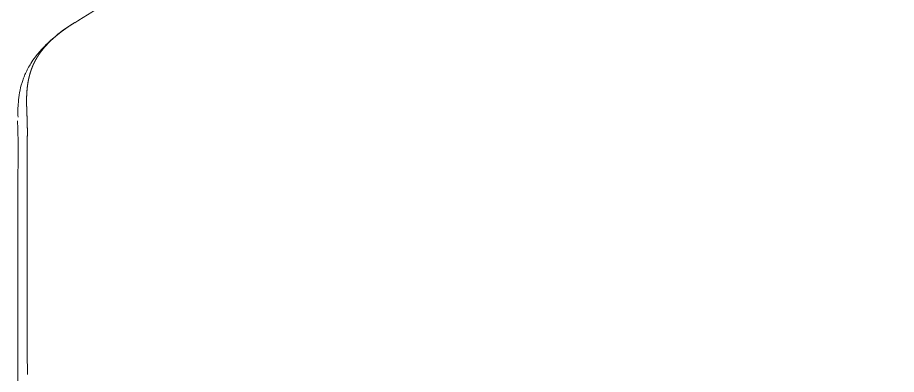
# Model space of a CAD drawing. Extents: x 4035 to 5163, y 0 to 827.
# Drawn here: x 4469.86 to 4513.36, y 649.66 to 667.31 of the extents above; entities that cross this region are included whole.
import ezdxf

# ---------------------------------------------------------------- set-up
doc = ezdxf.new("R2010")
doc.units = 0
doc.header["$LTSCALE"] = 30
doc.header["$MEASUREMENT"] = 0
doc.layers.add('1', color=7, linetype='CONTINUOUS')

msp = doc.modelspace()

# ---------------------------------------------------------------- linework, layer by layer
at = {"layer": '1', "color": 7, "linetype": 'Continuous', "lineweight": 18}
for points, knots in [([(4513.573, 684.289), (4513.645, 684.364), (4513.839, 684.561), (4514.032, 684.715), (4514.18, 684.806), (4514.249, 684.814), (4514.204, 684.734), (4514.138, 684.651), (4514.056, 684.568), (4513.985, 684.507), (4513.927, 684.466), (4513.906, 684.451), (4513.818, 684.403), (4513.524, 684.261), (4513.016, 684.049), (4512.192, 683.74), (4511.154, 683.363), (4510.053, 682.95), (4509.032, 682.552), (4508.011, 682.156), (4506.765, 681.702), (4505.206, 681.169), (4503.439, 680.589), (4501.629, 680.001), (4499.893, 679.435), (4498.089, 678.838), (4496.159, 678.186), (4494.196, 677.501), (4492.381, 676.838), (4490.863, 676.257), (4489.483, 675.708), (4488.123, 675.147), (4486.559, 674.474), (4484.936, 673.74), (4483.489, 673.054), (4482.368, 672.503), (4481.416, 672.024), (4480.404, 671.501), (4479.232, 670.879), (4477.848, 670.12), (4476.222, 669.197), (4474.461, 668.159), (4473.252, 667.41), (4472.692, 667.057)], [0, 0, 0, 0, 0.02137, 0.050197, 0.082415, 0.119068, 0.158647, 0.193996, 0.224161, 0.249554, 0.260507, 0.270317, 0.281066, 0.296235, 0.315543, 0.338838, 0.367899, 0.393796, 0.416587, 0.436943, 0.459834, 0.487804, 0.51912, 0.548856, 0.576714, 0.602786, 0.634878, 0.667396, 0.694114, 0.719052, 0.736959, 0.757153, 0.781111, 0.808456, 0.831735, 0.84807, 0.860482, 0.87587, 0.895271, 0.915464, 0.941168, 0.97262, 1, 1, 1, 1]), ([(4472.888, 667.17), (4472.823, 667.136), (4472.38, 666.896), (4471.794, 666.448), (4471.157, 665.875), (4470.776, 665.425), (4470.532, 665.07), (4470.374, 664.796), (4470.255, 664.554), (4470.158, 664.321), (4469.989, 663.83), (4469.891, 663.188), (4469.874, 662.63), (4469.887, 662.39)], [0, 0, 0, 0, 0.025811, 0.17831, 0.300072, 0.397791, 0.458411, 0.506258, 0.552699, 0.597704, 0.641253, 0.841961, 1, 1, 1, 1]), ([(4470.345, 653.684), (4470.344, 653.811), (4470.344, 653.937), (4470.344, 654.064), (4470.344, 654.19), (4470.344, 654.317), (4470.344, 654.443), (4470.344, 654.576), (4470.344, 654.708), (4470.344, 654.841), (4470.344, 654.979), (4470.344, 655.118), (4470.344, 655.257), (4470.344, 655.4), (4470.344, 655.544), (4470.344, 655.687), (4470.344, 655.832), (4470.344, 655.977), (4470.343, 656.122), (4470.343, 656.339), (4470.343, 656.557), (4470.343, 656.775), (4470.343, 657.04), (4470.343, 657.306), (4470.343, 657.571), (4470.343, 657.712), (4470.342, 657.852), (4470.342, 657.992), (4470.342, 658.072), (4470.342, 658.151), (4470.342, 658.301), (4470.342, 658.372), (4470.342, 658.502), (4470.342, 658.562), (4470.342, 658.676), (4470.342, 658.729), (4470.342, 658.831), (4470.342, 658.88), (4470.341, 658.974), (4470.341, 659.019), (4470.341, 659.112), (4470.341, 659.159), (4470.341, 659.267), (4470.341, 659.328), (4470.341, 659.461), (4470.34, 659.533), (4470.34, 659.653), (4470.34, 659.701), (4470.34, 659.785), (4470.34, 659.821), (4470.34, 659.887), (4470.34, 659.917), (4470.34, 659.975), (4470.34, 660.002), (4470.34, 660.054), (4470.34, 660.078), (4470.34, 660.126), (4470.34, 660.15), (4470.34, 660.197), (4470.34, 660.221), (4470.34, 660.246), (4470.34, 660.263), (4470.34, 660.28), (4470.34, 660.298), (4470.34, 660.316), (4470.34, 660.334), (4470.34, 660.37), (4470.34, 660.389), (4470.34, 660.426), (4470.34, 660.445), (4470.34, 660.481), (4470.34, 660.5), (4470.34, 660.536), (4470.34, 660.554), (4470.34, 660.59), (4470.34, 660.608), (4470.341, 660.644), (4470.341, 660.662), (4470.341, 660.697), (4470.341, 660.715), (4470.341, 660.75), (4470.341, 660.767), (4470.341, 660.802), (4470.341, 660.819), (4470.342, 660.853), (4470.342, 660.87), (4470.342, 660.904), (4470.342, 660.921), (4470.342, 660.956), (4470.342, 660.974), (4470.343, 661.01), (4470.343, 661.029), (4470.343, 661.068), (4470.343, 661.088), (4470.344, 661.129), (4470.344, 661.15), (4470.344, 661.193), (4470.344, 661.215), (4470.345, 661.259), (4470.345, 661.281), (4470.345, 661.303), (4470.345, 661.319), (4470.346, 661.335), (4470.346, 661.365), (4470.346, 661.379), (4470.346, 661.406), (4470.346, 661.419), (4470.346, 661.443), (4470.347, 661.455), (4470.347, 661.478), (4470.347, 661.489), (4470.347, 661.511), (4470.347, 661.523), (4470.347, 661.545), (4470.347, 661.556), (4470.347, 661.577), (4470.347, 661.588), (4470.347, 661.608), (4470.347, 661.618), (4470.347, 661.637), (4470.347, 661.647), (4470.347, 661.665), (4470.347, 661.675), (4470.347, 661.693), (4470.347, 661.701), (4470.347, 661.719), (4470.347, 661.727), (4470.347, 661.744), (4470.347, 661.753), (4470.347, 661.769), (4470.347, 661.778), (4470.347, 661.794), (4470.347, 661.802), (4470.347, 661.817), (4470.347, 661.825), (4470.347, 661.841), (4470.347, 661.848), (4470.346, 661.864), (4470.346, 661.871), (4470.346, 661.886), (4470.346, 661.894), (4470.346, 661.909), (4470.346, 661.917), (4470.346, 661.932), (4470.346, 661.939), (4470.345, 661.954), (4470.345, 661.962), (4470.345, 661.977), (4470.345, 661.984), (4470.345, 661.999), (4470.344, 662.007), (4470.344, 662.022), (4470.344, 662.029), (4470.344, 662.044), (4470.344, 662.052), (4470.343, 662.066), (4470.343, 662.074), (4470.343, 662.088), (4470.343, 662.096), (4470.342, 662.11), (4470.342, 662.118), (4470.342, 662.132), (4470.342, 662.139), (4470.341, 662.154), (4470.341, 662.161), (4470.341, 662.175), (4470.34, 662.183), (4470.34, 662.197), (4470.34, 662.204), (4470.339, 662.218), (4470.339, 662.225), (4470.339, 662.239), (4470.338, 662.246), (4470.338, 662.259), (4470.338, 662.266), (4470.337, 662.28), (4470.337, 662.287), (4470.337, 662.3), (4470.336, 662.307), (4470.336, 662.313), (4470.336, 662.321), (4470.335, 662.33), (4470.335, 662.338), (4470.335, 662.35), (4470.334, 662.362), (4470.333, 662.386), (4470.333, 662.398), (4470.332, 662.427), (4470.331, 662.443), (4470.329, 662.483), (4470.328, 662.507), (4470.327, 662.546), (4470.326, 662.562), (4470.325, 662.59), (4470.324, 662.603), (4470.324, 662.628), (4470.323, 662.639), (4470.322, 662.661), (4470.322, 662.671), (4470.321, 662.691), (4470.321, 662.701), (4470.32, 662.719), (4470.32, 662.728), (4470.319, 662.747), (4470.319, 662.756), (4470.318, 662.775), (4470.318, 662.783), (4470.317, 662.801), (4470.317, 662.809), (4470.316, 662.826), (4470.316, 662.834), (4470.316, 662.85), (4470.315, 662.858), (4470.315, 662.873), (4470.315, 662.88), (4470.314, 662.895), (4470.314, 662.902), (4470.314, 662.917), (4470.313, 662.924), (4470.313, 662.937), (4470.313, 662.944), (4470.313, 662.958), (4470.312, 662.964), (4470.312, 662.978), (4470.312, 662.984), (4470.312, 662.997), (4470.312, 663.003), (4470.311, 663.016), (4470.311, 663.022), (4470.311, 663.034), (4470.311, 663.04), (4470.311, 663.052), (4470.311, 663.058), (4470.31, 663.07), (4470.31, 663.076), (4470.31, 663.088), (4470.31, 663.093), (4470.31, 663.105), (4470.31, 663.11), (4470.31, 663.122), (4470.31, 663.127), (4470.31, 663.138), (4470.31, 663.144), (4470.31, 663.155), (4470.31, 663.16), (4470.31, 663.171), (4470.31, 663.176), (4470.31, 663.187), (4470.31, 663.192), (4470.31, 663.202), (4470.31, 663.208), (4470.31, 663.218), (4470.31, 663.223), (4470.31, 663.233), (4470.31, 663.238), (4470.31, 663.248), (4470.31, 663.253), (4470.31, 663.263), (4470.31, 663.268), (4470.31, 663.278), (4470.31, 663.283), (4470.31, 663.292), (4470.31, 663.297), (4470.31, 663.307), (4470.31, 663.312), (4470.311, 663.321), (4470.311, 663.326), (4470.311, 663.335), (4470.311, 663.34), (4470.311, 663.349), (4470.311, 663.354), (4470.311, 663.363), (4470.312, 663.368), (4470.312, 663.377), (4470.312, 663.381), (4470.312, 663.39), (4470.312, 663.395), (4470.313, 663.404), (4470.313, 663.408), (4470.313, 663.417), (4470.313, 663.421), (4470.313, 663.43), (4470.314, 663.434), (4470.314, 663.443), (4470.314, 663.447), (4470.314, 663.456), (4470.315, 663.46), (4470.315, 663.469), (4470.315, 663.473), (4470.316, 663.481), (4470.316, 663.485), (4470.316, 663.494), (4470.316, 663.498), (4470.316, 663.502), (4470.317, 663.506), (4470.317, 663.51), (4470.317, 663.518), (4470.318, 663.523), (4470.318, 663.532), (4470.318, 663.537), (4470.319, 663.546), (4470.319, 663.551), (4470.32, 663.56), (4470.32, 663.565), (4470.32, 663.574), (4470.321, 663.579), (4470.321, 663.588), (4470.322, 663.593), (4470.322, 663.602), (4470.322, 663.606), (4470.323, 663.615), (4470.323, 663.62), (4470.324, 663.629), (4470.324, 663.633), (4470.325, 663.642), (4470.325, 663.647), (4470.326, 663.656), (4470.326, 663.66), (4470.327, 663.669), (4470.327, 663.673), (4470.328, 663.682), (4470.328, 663.686), (4470.329, 663.695), (4470.329, 663.699), (4470.33, 663.708), (4470.33, 663.712), (4470.331, 663.721), (4470.331, 663.725), (4470.332, 663.734), (4470.332, 663.738), (4470.333, 663.747), (4470.334, 663.751), (4470.334, 663.759), (4470.335, 663.763), (4470.336, 663.772), (4470.336, 663.776), (4470.337, 663.784), (4470.337, 663.788), (4470.338, 663.797), (4470.338, 663.801), (4470.339, 663.809), (4470.34, 663.813), (4470.341, 663.821), (4470.341, 663.826), (4470.342, 663.834), (4470.342, 663.838), (4470.343, 663.846), (4470.344, 663.85), (4470.344, 663.858), (4470.345, 663.862), (4470.346, 663.87), (4470.346, 663.874), (4470.347, 663.882), (4470.348, 663.886), (4470.349, 663.894), (4470.349, 663.898), (4470.35, 663.906), (4470.351, 663.91), (4470.352, 663.918), (4470.352, 663.922), (4470.353, 663.929), (4470.354, 663.933), (4470.355, 663.941), (4470.355, 663.945), (4470.356, 663.953), (4470.357, 663.957), (4470.358, 663.964), (4470.358, 663.968), (4470.359, 663.976), (4470.36, 663.98), (4470.361, 663.987), (4470.361, 663.991), (4470.362, 663.999), (4470.363, 664.003), (4470.364, 664.01), (4470.365, 664.014), (4470.366, 664.022), (4470.366, 664.025), (4470.367, 664.033), (4470.368, 664.037), (4470.369, 664.044), (4470.37, 664.048), (4470.371, 664.055), (4470.372, 664.059), (4470.373, 664.067), (4470.373, 664.07), (4470.374, 664.078), (4470.375, 664.081), (4470.376, 664.089), (4470.377, 664.093), (4470.378, 664.1), (4470.379, 664.104), (4470.38, 664.111), (4470.381, 664.115), (4470.382, 664.122), (4470.383, 664.126), (4470.384, 664.133), (4470.384, 664.136), (4470.386, 664.144), (4470.386, 664.147), (4470.388, 664.155), (4470.388, 664.158), (4470.39, 664.165), (4470.39, 664.169), (4470.392, 664.176), (4470.392, 664.18), (4470.394, 664.187), (4470.394, 664.19), (4470.396, 664.198), (4470.396, 664.201), (4470.398, 664.208), (4470.399, 664.212), (4470.4, 664.219), (4470.401, 664.222), (4470.402, 664.229), (4470.403, 664.233), (4470.404, 664.24), (4470.405, 664.244), (4470.406, 664.251), (4470.407, 664.254), (4470.409, 664.261), (4470.409, 664.265), (4470.411, 664.272), (4470.412, 664.275), (4470.413, 664.282), (4470.414, 664.285), (4470.415, 664.292), (4470.416, 664.296), (4470.418, 664.303), (4470.418, 664.306), (4470.42, 664.313), (4470.421, 664.317), (4470.422, 664.323), (4470.423, 664.327), (4470.425, 664.334), (4470.425, 664.337), (4470.427, 664.344), (4470.428, 664.347), (4470.429, 664.354), (4470.43, 664.358), (4470.432, 664.364), (4470.433, 664.368), (4470.434, 664.375), (4470.435, 664.378), (4470.437, 664.385), (4470.438, 664.388), (4470.439, 664.395), (4470.44, 664.398), (4470.442, 664.405), (4470.443, 664.408), (4470.444, 664.415), (4470.445, 664.418), (4470.447, 664.425), (4470.448, 664.429), (4470.45, 664.435), (4470.45, 664.439), (4470.452, 664.445), (4470.453, 664.449), (4470.455, 664.455), (4470.456, 664.459), (4470.458, 664.465), (4470.458, 664.469), (4470.46, 664.475), (4470.461, 664.478), (4470.463, 664.485), (4470.464, 664.488), (4470.466, 664.495), (4470.467, 664.498), (4470.469, 664.505), (4470.469, 664.508), (4470.471, 664.515), (4470.472, 664.518), (4470.474, 664.525), (4470.475, 664.528), (4470.477, 664.534), (4470.478, 664.538), (4470.48, 664.544), (4470.481, 664.548), (4470.483, 664.554), (4470.484, 664.557), (4470.486, 664.564), (4470.487, 664.567), (4470.489, 664.574), (4470.49, 664.577), (4470.492, 664.583), (4470.493, 664.587), (4470.495, 664.593), (4470.496, 664.596), (4470.498, 664.603), (4470.499, 664.606), (4470.501, 664.613), (4470.502, 664.616), (4470.504, 664.622), (4470.505, 664.626), (4470.507, 664.632), (4470.508, 664.635), (4470.51, 664.642), (4470.511, 664.645), (4470.513, 664.652), (4470.514, 664.655), (4470.517, 664.661), (4470.518, 664.664), (4470.52, 664.671), (4470.521, 664.674), (4470.523, 664.681), (4470.524, 664.684), (4470.526, 664.69), (4470.527, 664.694), (4470.53, 664.7), (4470.531, 664.703), (4470.533, 664.71), (4470.534, 664.713), (4470.536, 664.72), (4470.538, 664.723), (4470.54, 664.729), (4470.541, 664.733), (4470.543, 664.739), (4470.545, 664.742), (4470.547, 664.749), (4470.548, 664.752), (4470.551, 664.759), (4470.552, 664.762), (4470.554, 664.769), (4470.555, 664.772), (4470.558, 664.779), (4470.559, 664.782), (4470.562, 664.789), (4470.563, 664.792), (4470.565, 664.799), (4470.567, 664.802), (4470.569, 664.809), (4470.57, 664.813), (4470.573, 664.819), (4470.574, 664.823), (4470.577, 664.829), (4470.578, 664.832), (4470.58, 664.838), (4470.581, 664.841), (4470.584, 664.846), (4470.585, 664.849), (4470.587, 664.855), (4470.588, 664.858), (4470.59, 664.864), (4470.592, 664.867), (4470.594, 664.872), (4470.595, 664.875), (4470.597, 664.881), (4470.599, 664.884), (4470.601, 664.89), (4470.602, 664.893), (4470.604, 664.898), (4470.606, 664.901), (4470.608, 664.907), (4470.609, 664.91), (4470.612, 664.916), (4470.613, 664.919), (4470.615, 664.924), (4470.616, 664.927), (4470.619, 664.933), (4470.62, 664.936), (4470.622, 664.941), (4470.624, 664.944), (4470.626, 664.95), (4470.627, 664.953), (4470.63, 664.959), (4470.631, 664.961), (4470.634, 664.967), (4470.635, 664.97), (4470.637, 664.976), (4470.639, 664.979), (4470.641, 664.984), (4470.642, 664.987), (4470.645, 664.993), (4470.646, 664.996), (4470.649, 665.001), (4470.65, 665.004), (4470.653, 665.01), (4470.654, 665.012), (4470.657, 665.018), (4470.658, 665.021), (4470.661, 665.027), (4470.662, 665.029), (4470.665, 665.035), (4470.666, 665.038), (4470.669, 665.043), (4470.67, 665.046), (4470.672, 665.052), (4470.674, 665.055), (4470.677, 665.06), (4470.678, 665.063), (4470.681, 665.069), (4470.682, 665.072), (4470.685, 665.077), (4470.686, 665.08), (4470.689, 665.085), (4470.69, 665.088), (4470.693, 665.094), (4470.694, 665.097), (4470.697, 665.102), (4470.698, 665.105), (4470.701, 665.111), (4470.703, 665.113), (4470.705, 665.119), (4470.707, 665.122), (4470.71, 665.127), (4470.711, 665.13), (4470.714, 665.135), (4470.715, 665.138), (4470.718, 665.144), (4470.72, 665.147), (4470.722, 665.152), (4470.724, 665.155), (4470.727, 665.16), (4470.728, 665.163), (4470.731, 665.169), (4470.733, 665.171), (4470.735, 665.177), (4470.737, 665.18), (4470.74, 665.185), (4470.741, 665.188), (4470.744, 665.193), (4470.746, 665.196), (4470.749, 665.201), (4470.75, 665.204), (4470.753, 665.21), (4470.755, 665.212), (4470.758, 665.218), (4470.759, 665.221), (4470.762, 665.226), (4470.764, 665.229), (4470.767, 665.234), (4470.768, 665.237), (4470.771, 665.242), (4470.773, 665.245), (4470.776, 665.25), (4470.777, 665.253), (4470.781, 665.259), (4470.782, 665.261), (4470.785, 665.267), (4470.787, 665.269), (4470.79, 665.275), (4470.791, 665.278), (4470.795, 665.283), (4470.796, 665.286), (4470.799, 665.291), (4470.801, 665.294), (4470.804, 665.299), (4470.806, 665.302), (4470.809, 665.307), (4470.81, 665.31), (4470.814, 665.315), (4470.815, 665.318), (4470.818, 665.323), (4470.82, 665.326), (4470.823, 665.331), (4470.825, 665.334), (4470.828, 665.339), (4470.83, 665.342), (4470.833, 665.347), (4470.835, 665.35), (4470.838, 665.355), (4470.84, 665.358), (4470.843, 665.363), (4470.845, 665.366), (4470.848, 665.371), (4470.849, 665.374), (4470.853, 665.379), (4470.854, 665.382), (4470.858, 665.387), (4470.859, 665.39), (4470.863, 665.395), (4470.865, 665.398), (4470.868, 665.403), (4470.87, 665.406), (4470.873, 665.411), (4470.875, 665.414), (4470.878, 665.419), (4470.88, 665.422), (4470.883, 665.427), (4470.885, 665.429), (4470.888, 665.435), (4470.89, 665.437), (4470.894, 665.443), (4470.895, 665.445), (4470.899, 665.45), (4470.901, 665.453), (4470.904, 665.458), (4470.906, 665.461), (4470.909, 665.466), (4470.911, 665.469), (4470.915, 665.474), (4470.916, 665.477), (4470.92, 665.482), (4470.922, 665.485), (4470.925, 665.49), (4470.927, 665.492), (4470.931, 665.498), (4470.932, 665.5), (4470.936, 665.505), (4470.938, 665.508), (4470.942, 665.513), (4470.943, 665.516), (4470.947, 665.521), (4470.949, 665.524), (4470.952, 665.529), (4470.954, 665.532), (4470.958, 665.537), (4470.96, 665.539), (4470.964, 665.545), (4470.965, 665.547), (4470.969, 665.553), (4470.971, 665.555), (4470.975, 665.56), (4470.977, 665.563), (4470.98, 665.568), (4470.982, 665.571), (4470.986, 665.576), (4470.988, 665.579), (4470.992, 665.584), (4470.994, 665.586), (4470.998, 665.592), (4470.999, 665.594), (4471.003, 665.599), (4471.005, 665.602), (4471.009, 665.607), (4471.011, 665.61), (4471.015, 665.615), (4471.017, 665.618), (4471.021, 665.623), (4471.023, 665.625), (4471.027, 665.631), (4471.029, 665.633), (4471.032, 665.638), (4471.034, 665.641), (4471.038, 665.646), (4471.04, 665.649), (4471.044, 665.654), (4471.046, 665.657), (4471.05, 665.662), (4471.052, 665.664), (4471.056, 665.669), (4471.058, 665.672), (4471.062, 665.677), (4471.064, 665.68), (4471.068, 665.685), (4471.07, 665.688), (4471.075, 665.693), (4471.077, 665.695), (4471.081, 665.7), (4471.083, 665.703), (4471.087, 665.708), (4471.089, 665.711), (4471.093, 665.716), (4471.095, 665.719), (4471.099, 665.724), (4471.101, 665.726), (4471.105, 665.731), (4471.107, 665.734), (4471.112, 665.739), (4471.114, 665.742), (4471.118, 665.747), (4471.12, 665.749), (4471.124, 665.755), (4471.126, 665.757), (4471.131, 665.762), (4471.133, 665.765), (4471.137, 665.77), (4471.139, 665.773), (4471.143, 665.778), (4471.145, 665.78), (4471.15, 665.785), (4471.152, 665.788), (4471.156, 665.793), (4471.158, 665.796), (4471.163, 665.801), (4471.165, 665.803), (4471.169, 665.809), (4471.171, 665.811), (4471.176, 665.816), (4471.178, 665.819), (4471.182, 665.824), (4471.185, 665.826), (4471.189, 665.832), (4471.191, 665.834), (4471.196, 665.839), (4471.198, 665.842), (4471.202, 665.847), (4471.204, 665.849), (4471.209, 665.855), (4471.211, 665.857), (4471.216, 665.862), (4471.218, 665.865), (4471.222, 665.87), (4471.225, 665.872), (4471.229, 665.878), (4471.231, 665.88), (4471.236, 665.885), (4471.238, 665.888), (4471.243, 665.893), (4471.245, 665.895), (4471.249, 665.9), (4471.252, 665.903), (4471.256, 665.908), (4471.259, 665.911), (4471.263, 665.916), (4471.266, 665.918), (4471.27, 665.923), (4471.272, 665.926), (4471.277, 665.931), (4471.279, 665.933), (4471.284, 665.939), (4471.286, 665.941), (4471.291, 665.946), (4471.293, 665.949), (4471.298, 665.954), (4471.3, 665.956), (4471.305, 665.961), (4471.308, 665.964), (4471.312, 665.969), (4471.315, 665.971), (4471.319, 665.976), (4471.322, 665.979), (4471.327, 665.984), (4471.329, 665.987), (4471.334, 665.992), (4471.336, 665.994), (4471.341, 665.999), (4471.343, 666.002), (4471.348, 666.007), (4471.351, 666.009), (4471.355, 666.014), (4471.358, 666.017), (4471.363, 666.022), (4471.365, 666.024), (4471.37, 666.029), (4471.372, 666.032), (4471.377, 666.037), (4471.38, 666.039), (4471.385, 666.044), (4471.387, 666.047), (4471.392, 666.052), (4471.394, 666.055), (4471.399, 666.06), (4471.402, 666.062), (4471.407, 666.067), (4471.409, 666.07), (4471.414, 666.075), (4471.417, 666.077), (4471.422, 666.082), (4471.424, 666.085), (4471.429, 666.09), (4471.432, 666.092), (4471.437, 666.097), (4471.439, 666.1), (4471.444, 666.105), (4471.447, 666.107), (4471.452, 666.112), (4471.455, 666.115), (4471.46, 666.12), (4471.462, 666.122), (4471.467, 666.127), (4471.47, 666.13), (4471.475, 666.135), (4471.478, 666.137), (4471.483, 666.142), (4471.485, 666.145), (4471.491, 666.15), (4471.493, 666.152), (4471.498, 666.157), (4471.501, 666.16), (4471.506, 666.165), (4471.509, 666.167), (4471.514, 666.172), (4471.517, 666.175), (4471.522, 666.18), (4471.525, 666.182), (4471.53, 666.187), (4471.532, 666.19), (4471.538, 666.195), (4471.54, 666.197), (4471.546, 666.202), (4471.548, 666.205), (4471.554, 666.209), (4471.556, 666.212), (4471.562, 666.217), (4471.564, 666.219), (4471.57, 666.224), (4471.572, 666.227), (4471.578, 666.232), (4471.581, 666.234), (4471.586, 666.239), (4471.589, 666.242), (4471.594, 666.247), (4471.597, 666.249), (4471.602, 666.254), (4471.605, 666.257), (4471.61, 666.262), (4471.613, 666.264), (4471.619, 666.269), (4471.621, 666.272), (4471.627, 666.277), (4471.63, 666.279), (4471.635, 666.284), (4471.638, 666.286), (4471.643, 666.291), (4471.646, 666.294), (4471.652, 666.299), (4471.655, 666.301), (4471.66, 666.306), (4471.663, 666.309), (4471.669, 666.314), (4471.671, 666.316), (4471.677, 666.321), (4471.68, 666.324), (4471.685, 666.329), (4471.688, 666.331), (4471.694, 666.336), (4471.697, 666.338), (4471.702, 666.343), (4471.705, 666.346), (4471.711, 666.351), (4471.714, 666.353), (4471.72, 666.358), (4471.722, 666.361), (4471.728, 666.366), (4471.731, 666.368), (4471.737, 666.373), (4471.74, 666.375), (4471.745, 666.38), (4471.748, 666.383), (4471.754, 666.388), (4471.757, 666.39), (4471.763, 666.395), (4471.766, 666.398), (4471.772, 666.403), (4471.774, 666.405), (4471.78, 666.41), (4471.783, 666.412), (4471.789, 666.417), (4471.792, 666.42), (4471.798, 666.425), (4471.801, 666.427), (4471.807, 666.432), (4471.81, 666.434), (4471.816, 666.439), (4471.819, 666.442), (4471.825, 666.447), (4471.827, 666.449), (4471.833, 666.454), (4471.836, 666.457), (4471.842, 666.461), (4471.845, 666.464), (4471.851, 666.469), (4471.854, 666.471), (4471.86, 666.476), (4471.863, 666.479), (4471.869, 666.483), (4471.872, 666.486), (4471.879, 666.491), (4471.882, 666.493), (4471.888, 666.498), (4471.891, 666.501), (4471.897, 666.505), (4471.9, 666.508), (4471.906, 666.513), (4471.909, 666.515), (4471.915, 666.52), (4471.918, 666.523), (4471.924, 666.527), (4471.927, 666.53), (4471.934, 666.535), (4471.937, 666.537), (4471.943, 666.542), (4471.946, 666.544), (4471.952, 666.549), (4471.955, 666.552), (4471.961, 666.557), (4471.965, 666.559), (4471.971, 666.564), (4471.974, 666.566), (4471.98, 666.571), (4471.983, 666.574), (4471.99, 666.579), (4471.993, 666.581), (4471.999, 666.586), (4472.002, 666.588), (4472.008, 666.593), (4472.012, 666.596), (4472.018, 666.6), (4472.021, 666.603), (4472.027, 666.608), (4472.031, 666.61), (4472.037, 666.615), (4472.04, 666.617), (4472.047, 666.622), (4472.05, 666.625), (4472.056, 666.629), (4472.059, 666.632), (4472.066, 666.637), (4472.069, 666.639), (4472.076, 666.644), (4472.079, 666.646), (4472.085, 666.651), (4472.088, 666.654), (4472.095, 666.659), (4472.098, 666.661), (4472.105, 666.666), (4472.108, 666.668), (4472.115, 666.673), (4472.118, 666.675), (4472.124, 666.68), (4472.128, 666.683), (4472.134, 666.688), (4472.138, 666.69), (4472.144, 666.695), (4472.147, 666.697), (4472.154, 666.702), (4472.157, 666.704), (4472.164, 666.709), (4472.167, 666.712), (4472.174, 666.717), (4472.177, 666.719), (4472.184, 666.724), (4472.187, 666.726), (4472.194, 666.731), (4472.197, 666.733), (4472.204, 666.738), (4472.208, 666.741), (4472.214, 666.746), (4472.218, 666.748), (4472.224, 666.753), (4472.228, 666.755), (4472.235, 666.76), (4472.238, 666.762), (4472.245, 666.767), (4472.248, 666.77), (4472.255, 666.775), (4472.259, 666.777), (4472.265, 666.782), (4472.269, 666.784), (4472.276, 666.789), (4472.279, 666.791), (4472.286, 666.796), (4472.289, 666.799), (4472.296, 666.803), (4472.3, 666.806), (4472.307, 666.811), (4472.31, 666.813), (4472.317, 666.818), (4472.321, 666.82), (4472.328, 666.825), (4472.331, 666.828), (4472.338, 666.832), (4472.342, 666.835), (4472.349, 666.84), (4472.352, 666.842), (4472.359, 666.847), (4472.363, 666.849), (4472.37, 666.854), (4472.373, 666.856), (4472.38, 666.861), (4472.384, 666.864), (4472.391, 666.869), (4472.395, 666.871), (4472.402, 666.876), (4472.405, 666.878), (4472.413, 666.883), (4472.416, 666.885), (4472.423, 666.89), (4472.427, 666.893), (4472.434, 666.897), (4472.438, 666.9), (4472.445, 666.905), (4472.448, 666.907), (4472.456, 666.912), (4472.459, 666.914), (4472.467, 666.919), (4472.47, 666.921), (4472.477, 666.926), (4472.481, 666.929), (4472.488, 666.933), (4472.492, 666.936), (4472.499, 666.941), (4472.503, 666.943), (4472.51, 666.948), (4472.514, 666.95), (4472.521, 666.955), (4472.525, 666.957), (4472.532, 666.962), (4472.536, 666.965), (4472.544, 666.969), (4472.547, 666.972), (4472.555, 666.977), (4472.558, 666.979), (4472.566, 666.984), (4472.57, 666.986), (4472.577, 666.991), (4472.581, 666.993), (4472.588, 666.998), (4472.592, 667.001), (4472.599, 667.005), (4472.603, 667.008), (4472.611, 667.013), (4472.614, 667.015), (4472.622, 667.02), (4472.626, 667.022), (4472.633, 667.027), (4472.637, 667.029), (4472.645, 667.034), (4472.649, 667.036), (4472.656, 667.041), (4472.66, 667.044), (4472.668, 667.048), (4472.671, 667.051), (4472.678, 667.055), (4472.682, 667.057), (4472.685, 667.059)], [0, 0, 0, 0, 0.020584, 0.020584, 0.020584, 0.04153, 0.04153, 0.04153, 0.064027, 0.064027, 0.064027, 0.0881, 0.0881, 0.0881, 0.113727, 0.113727, 0.113727, 0.140296, 0.140296, 0.140296, 0.181827, 0.181827, 0.181827, 0.235447, 0.235447, 0.235447, 0.265306, 0.265306, 0.265306, 0.282764, 0.282764, 0.298533, 0.298533, 0.312323, 0.312323, 0.324757, 0.324757, 0.336318, 0.336318, 0.347254, 0.347254, 0.358833, 0.358833, 0.374029, 0.374029, 0.392584, 0.392584, 0.405237, 0.405237, 0.414829, 0.414829, 0.423075, 0.423075, 0.430535, 0.430535, 0.437458, 0.437458, 0.44399, 0.44399, 0.450908, 0.450908, 0.450908, 0.454932, 0.454932, 0.454932, 0.45839, 0.45839, 0.462034, 0.462034, 0.465719, 0.465719, 0.469459, 0.469459, 0.473255, 0.473255, 0.477109, 0.477109, 0.481021, 0.481021, 0.484994, 0.484994, 0.489026, 0.489026, 0.493121, 0.493121, 0.497277, 0.497277, 0.501564, 0.501564, 0.506228, 0.506228, 0.511355, 0.511355, 0.517038, 0.517038, 0.523365, 0.523365, 0.53036, 0.53036, 0.537889, 0.537889, 0.537889, 0.54099, 0.54099, 0.543779, 0.543779, 0.546333, 0.546333, 0.548725, 0.548725, 0.550997, 0.550997, 0.553402, 0.553402, 0.555701, 0.555701, 0.557914, 0.557914, 0.560058, 0.560058, 0.562145, 0.562145, 0.564186, 0.564186, 0.566188, 0.566188, 0.568156, 0.568156, 0.570095, 0.570095, 0.572009, 0.572009, 0.573903, 0.573903, 0.575777, 0.575777, 0.577639, 0.577639, 0.579515, 0.579515, 0.581412, 0.581412, 0.583332, 0.583332, 0.585274, 0.585274, 0.587238, 0.587238, 0.589225, 0.589225, 0.591236, 0.591236, 0.593269, 0.593269, 0.595326, 0.595326, 0.597407, 0.597407, 0.599511, 0.599511, 0.60164, 0.60164, 0.603792, 0.603792, 0.605968, 0.605968, 0.608168, 0.608168, 0.610391, 0.610391, 0.612637, 0.612637, 0.614906, 0.614906, 0.617197, 0.617197, 0.61951, 0.61951, 0.621844, 0.621844, 0.621844, 0.623806, 0.623806, 0.623806, 0.625914, 0.625914, 0.627979, 0.627979, 0.630907, 0.630907, 0.635104, 0.635104, 0.637971, 0.637971, 0.640372, 0.640372, 0.64251, 0.64251, 0.644472, 0.644472, 0.646307, 0.646307, 0.648047, 0.648047, 0.649889, 0.649889, 0.651646, 0.651646, 0.653333, 0.653333, 0.654964, 0.654964, 0.656544, 0.656544, 0.658081, 0.658081, 0.65958, 0.65958, 0.661046, 0.661046, 0.662484, 0.662484, 0.663896, 0.663896, 0.665287, 0.665287, 0.666657, 0.666657, 0.66801, 0.66801, 0.669348, 0.669348, 0.670671, 0.670671, 0.671981, 0.671981, 0.673279, 0.673279, 0.674567, 0.674567, 0.675845, 0.675845, 0.677115, 0.677115, 0.678377, 0.678377, 0.679632, 0.679632, 0.68088, 0.68088, 0.682123, 0.682123, 0.683361, 0.683361, 0.684594, 0.684594, 0.685822, 0.685822, 0.687047, 0.687047, 0.688269, 0.688269, 0.689489, 0.689489, 0.690705, 0.690705, 0.69192, 0.69192, 0.693133, 0.693133, 0.694345, 0.694345, 0.695555, 0.695555, 0.696766, 0.696766, 0.697975, 0.697975, 0.699185, 0.699185, 0.700394, 0.700394, 0.701603, 0.701603, 0.702812, 0.702812, 0.704021, 0.704021, 0.70523, 0.70523, 0.70644, 0.70644, 0.707651, 0.707651, 0.707651, 0.708289, 0.708289, 0.708856, 0.708856, 0.709455, 0.709455, 0.710052, 0.710052, 0.710647, 0.710647, 0.71124, 0.71124, 0.711831, 0.711831, 0.712421, 0.712421, 0.71301, 0.71301, 0.713597, 0.713597, 0.714183, 0.714183, 0.714768, 0.714768, 0.715352, 0.715352, 0.715935, 0.715935, 0.716517, 0.716517, 0.717099, 0.717099, 0.717679, 0.717679, 0.71826, 0.71826, 0.718839, 0.718839, 0.719419, 0.719419, 0.719997, 0.719997, 0.720576, 0.720576, 0.721155, 0.721155, 0.721733, 0.721733, 0.722311, 0.722311, 0.722889, 0.722889, 0.723468, 0.723468, 0.724046, 0.724046, 0.724625, 0.724625, 0.725204, 0.725204, 0.725783, 0.725783, 0.726363, 0.726363, 0.726943, 0.726943, 0.727524, 0.727524, 0.728106, 0.728106, 0.728688, 0.728688, 0.72927, 0.72927, 0.729854, 0.729854, 0.730438, 0.730438, 0.731024, 0.731024, 0.73161, 0.73161, 0.732197, 0.732197, 0.732785, 0.732785, 0.733375, 0.733375, 0.733966, 0.733966, 0.734558, 0.734558, 0.735152, 0.735152, 0.735747, 0.735747, 0.736344, 0.736344, 0.736942, 0.736942, 0.737542, 0.737542, 0.738144, 0.738144, 0.738748, 0.738748, 0.739353, 0.739353, 0.739961, 0.739961, 0.740571, 0.740571, 0.741183, 0.741183, 0.741797, 0.741797, 0.742413, 0.742413, 0.743032, 0.743032, 0.743653, 0.743653, 0.744277, 0.744277, 0.744903, 0.744903, 0.745532, 0.745532, 0.746164, 0.746164, 0.746799, 0.746799, 0.747437, 0.747437, 0.748078, 0.748078, 0.748722, 0.748722, 0.74937, 0.74937, 0.750021, 0.750021, 0.750675, 0.750675, 0.751334, 0.751334, 0.751996, 0.751996, 0.752662, 0.752662, 0.753332, 0.753332, 0.754006, 0.754006, 0.754685, 0.754685, 0.755368, 0.755368, 0.756056, 0.756056, 0.756749, 0.756749, 0.757447, 0.757447, 0.75815, 0.75815, 0.758858, 0.758858, 0.759573, 0.759573, 0.760293, 0.760293, 0.761019, 0.761019, 0.761751, 0.761751, 0.76249, 0.76249, 0.763236, 0.763236, 0.763989, 0.763989, 0.764749, 0.764749, 0.765518, 0.765518, 0.766294, 0.766294, 0.767079, 0.767079, 0.767873, 0.767873, 0.768676, 0.768676, 0.769488, 0.769488, 0.770312, 0.770312, 0.771146, 0.771146, 0.771991, 0.771991, 0.772849, 0.772849, 0.773719, 0.773719, 0.774603, 0.774603, 0.775501, 0.775501, 0.776415, 0.776415, 0.777345, 0.777345, 0.778293, 0.778293, 0.77926, 0.77926, 0.780247, 0.780247, 0.781256, 0.781256, 0.782289, 0.782289, 0.783349, 0.783349, 0.784439, 0.784439, 0.785562, 0.785562, 0.786722, 0.786722, 0.787923, 0.787923, 0.789171, 0.789171, 0.790471, 0.790471, 0.791833, 0.791833, 0.79292, 0.79292, 0.793633, 0.793633, 0.794341, 0.794341, 0.795049, 0.795049, 0.795756, 0.795756, 0.796463, 0.796463, 0.797169, 0.797169, 0.797875, 0.797875, 0.79858, 0.79858, 0.799285, 0.799285, 0.799989, 0.799989, 0.800692, 0.800692, 0.801395, 0.801395, 0.802098, 0.802098, 0.8028, 0.8028, 0.803502, 0.803502, 0.804203, 0.804203, 0.804904, 0.804904, 0.805604, 0.805604, 0.806304, 0.806304, 0.807003, 0.807003, 0.807701, 0.807701, 0.8084, 0.8084, 0.809098, 0.809098, 0.809795, 0.809795, 0.810492, 0.810492, 0.811188, 0.811188, 0.811884, 0.811884, 0.81258, 0.81258, 0.813275, 0.813275, 0.813969, 0.813969, 0.814664, 0.814664, 0.815357, 0.815357, 0.816051, 0.816051, 0.816743, 0.816743, 0.817436, 0.817436, 0.818128, 0.818128, 0.818819, 0.818819, 0.819511, 0.819511, 0.820201, 0.820201, 0.820892, 0.820892, 0.821581, 0.821581, 0.822271, 0.822271, 0.82296, 0.82296, 0.823649, 0.823649, 0.824337, 0.824337, 0.825025, 0.825025, 0.825712, 0.825712, 0.826399, 0.826399, 0.827086, 0.827086, 0.827772, 0.827772, 0.828458, 0.828458, 0.829144, 0.829144, 0.829829, 0.829829, 0.830513, 0.830513, 0.831198, 0.831198, 0.831882, 0.831882, 0.832565, 0.832565, 0.833249, 0.833249, 0.833931, 0.833931, 0.834614, 0.834614, 0.835296, 0.835296, 0.835978, 0.835978, 0.836659, 0.836659, 0.83734, 0.83734, 0.838021, 0.838021, 0.838701, 0.838701, 0.839381, 0.839381, 0.840061, 0.840061, 0.84074, 0.84074, 0.841419, 0.841419, 0.842098, 0.842098, 0.842776, 0.842776, 0.843454, 0.843454, 0.844133, 0.844133, 0.844812, 0.844812, 0.845491, 0.845491, 0.84617, 0.84617, 0.84685, 0.84685, 0.84753, 0.84753, 0.84821, 0.84821, 0.848891, 0.848891, 0.849571, 0.849571, 0.850252, 0.850252, 0.850934, 0.850934, 0.851615, 0.851615, 0.852297, 0.852297, 0.852979, 0.852979, 0.853661, 0.853661, 0.854344, 0.854344, 0.855027, 0.855027, 0.85571, 0.85571, 0.856393, 0.856393, 0.857077, 0.857077, 0.857761, 0.857761, 0.858445, 0.858445, 0.85913, 0.85913, 0.859815, 0.859815, 0.8605, 0.8605, 0.861185, 0.861185, 0.861871, 0.861871, 0.862556, 0.862556, 0.863243, 0.863243, 0.863929, 0.863929, 0.864616, 0.864616, 0.865303, 0.865303, 0.86599, 0.86599, 0.866677, 0.866677, 0.867365, 0.867365, 0.868053, 0.868053, 0.868741, 0.868741, 0.86943, 0.86943, 0.870119, 0.870119, 0.870808, 0.870808, 0.871497, 0.871497, 0.872187, 0.872187, 0.872877, 0.872877, 0.873567, 0.873567, 0.874257, 0.874257, 0.874948, 0.874948, 0.875639, 0.875639, 0.87633, 0.87633, 0.877022, 0.877022, 0.877714, 0.877714, 0.878406, 0.878406, 0.879098, 0.879098, 0.879791, 0.879791, 0.880484, 0.880484, 0.881177, 0.881177, 0.88187, 0.88187, 0.882564, 0.882564, 0.883258, 0.883258, 0.883952, 0.883952, 0.884647, 0.884647, 0.885342, 0.885342, 0.886037, 0.886037, 0.886732, 0.886732, 0.887428, 0.887428, 0.888124, 0.888124, 0.88882, 0.88882, 0.889516, 0.889516, 0.890213, 0.890213, 0.89091, 0.89091, 0.891607, 0.891607, 0.892305, 0.892305, 0.893002, 0.893002, 0.8937, 0.8937, 0.894399, 0.894399, 0.895097, 0.895097, 0.895796, 0.895796, 0.896495, 0.896495, 0.897195, 0.897195, 0.897895, 0.897895, 0.898595, 0.898595, 0.899295, 0.899295, 0.899996, 0.899996, 0.900697, 0.900697, 0.901399, 0.901399, 0.902101, 0.902101, 0.902804, 0.902804, 0.903508, 0.903508, 0.904212, 0.904212, 0.904916, 0.904916, 0.905621, 0.905621, 0.906326, 0.906326, 0.907032, 0.907032, 0.907739, 0.907739, 0.908446, 0.908446, 0.909153, 0.909153, 0.909861, 0.909861, 0.91057, 0.91057, 0.911279, 0.911279, 0.911988, 0.911988, 0.912698, 0.912698, 0.913409, 0.913409, 0.91412, 0.91412, 0.914831, 0.914831, 0.915543, 0.915543, 0.916256, 0.916256, 0.916969, 0.916969, 0.917683, 0.917683, 0.918397, 0.918397, 0.919112, 0.919112, 0.919827, 0.919827, 0.920542, 0.920542, 0.921259, 0.921259, 0.921975, 0.921975, 0.922693, 0.922693, 0.92341, 0.92341, 0.924129, 0.924129, 0.924848, 0.924848, 0.925567, 0.925567, 0.926287, 0.926287, 0.927007, 0.927007, 0.927728, 0.927728, 0.928449, 0.928449, 0.929171, 0.929171, 0.929894, 0.929894, 0.930617, 0.930617, 0.93134, 0.93134, 0.932064, 0.932064, 0.932789, 0.932789, 0.933514, 0.933514, 0.93424, 0.93424, 0.934966, 0.934966, 0.935693, 0.935693, 0.93642, 0.93642, 0.937147, 0.937147, 0.937876, 0.937876, 0.938604, 0.938604, 0.939334, 0.939334, 0.940064, 0.940064, 0.940794, 0.940794, 0.941525, 0.941525, 0.942256, 0.942256, 0.942988, 0.942988, 0.943721, 0.943721, 0.944454, 0.944454, 0.945187, 0.945187, 0.945921, 0.945921, 0.946656, 0.946656, 0.947391, 0.947391, 0.948127, 0.948127, 0.948863, 0.948863, 0.9496, 0.9496, 0.950337, 0.950337, 0.951075, 0.951075, 0.951814, 0.951814, 0.952553, 0.952553, 0.953293, 0.953293, 0.954034, 0.954034, 0.954776, 0.954776, 0.955518, 0.955518, 0.956262, 0.956262, 0.957006, 0.957006, 0.957752, 0.957752, 0.958498, 0.958498, 0.959245, 0.959245, 0.959993, 0.959993, 0.960741, 0.960741, 0.961491, 0.961491, 0.962242, 0.962242, 0.962993, 0.962993, 0.963745, 0.963745, 0.964498, 0.964498, 0.965252, 0.965252, 0.966007, 0.966007, 0.966763, 0.966763, 0.96752, 0.96752, 0.968277, 0.968277, 0.969036, 0.969036, 0.969795, 0.969795, 0.970555, 0.970555, 0.971316, 0.971316, 0.972078, 0.972078, 0.972841, 0.972841, 0.973605, 0.973605, 0.97437, 0.97437, 0.975135, 0.975135, 0.975902, 0.975902, 0.976669, 0.976669, 0.977438, 0.977438, 0.978207, 0.978207, 0.978977, 0.978977, 0.979748, 0.979748, 0.98052, 0.98052, 0.981293, 0.981293, 0.982067, 0.982067, 0.982842, 0.982842, 0.983618, 0.983618, 0.984394, 0.984394, 0.985172, 0.985172, 0.98595, 0.98595, 0.98673, 0.98673, 0.98751, 0.98751, 0.988292, 0.988292, 0.989074, 0.989074, 0.989857, 0.989857, 0.990641, 0.990641, 0.991426, 0.991426, 0.992212, 0.992212, 0.992999, 0.992999, 0.993787, 0.993787, 0.994576, 0.994576, 0.995366, 0.995366, 0.996157, 0.996157, 0.996949, 0.996949, 0.997742, 0.997742, 0.998536, 0.998536, 0.99933, 0.99933, 1, 1, 1, 1]), ([(4469.883, 652.876), (4469.883, 653.172), (4469.883, 653.753), (4469.883, 654.609), (4469.883, 655.434), (4469.883, 656.23), (4469.883, 656.997), (4469.884, 657.736), (4469.883, 658.448), (4469.883, 659.133), (4469.884, 659.67), (4469.886, 660.065), (4469.888, 660.325), (4469.889, 660.581), (4469.89, 660.833), (4469.89, 661.084), (4469.887, 661.335), (4469.88, 661.588), (4469.873, 661.843), (4469.867, 662.051), (4469.865, 662.174), (4469.864, 662.211)], [0, 0, 0, 0, 0.095138, 0.186916, 0.275407, 0.360719, 0.442936, 0.522138, 0.598398, 0.671809, 0.742504, 0.770977, 0.798839, 0.826161, 0.85304, 0.879712, 0.906448, 0.933445, 0.960697, 0.988157, 1, 1, 1, 1]), ([(4469.882, 650.502), (4469.882, 650.551), (4469.882, 650.601), (4469.882, 650.678), (4469.882, 650.703), (4469.882, 650.754), (4469.882, 650.881), (4469.882, 651.211), (4469.882, 651.514), (4469.882, 651.812), (4469.882, 651.911), (4469.882, 652.107), (4469.882, 652.205), (4469.883, 652.496), (4469.883, 652.687), (4469.883, 652.876)], [0, 0, 0, 0, 0.0625, 0.0625, 0.09375, 0.09375, 0.125, 0.25, 0.5, 0.5, 0.625, 0.625, 0.75, 0.75, 1, 1, 1, 1])]:
    msp.add_open_spline(points, degree=3, knots=knots, dxfattribs=at)
at = {"layer": '1', "color": 7, "linetype": 'Continuous', "lineweight": 13}
for points in [[(4470.345, 651.312), (4470.345, 652.102), (4470.345, 652.893), (4470.345, 653.684)], [(4470.346, 650.604), (4470.346, 650.84), (4470.345, 651.076), (4470.345, 651.312)], [(4470.348, 649.665), (4470.347, 649.978), (4470.347, 650.291), (4470.346, 650.604)]]:
    msp.add_open_spline(points, degree=3, dxfattribs=at)
at = {"layer": '1', "color": 7, "linetype": 'Continuous', "lineweight": 18}
for points in [[(4469.882, 649.795), (4469.882, 650.031), (4469.882, 650.266), (4469.882, 650.502)], [(4469.882, 648.856), (4469.882, 649.168), (4469.882, 649.482), (4469.882, 649.795)]]:
    msp.add_open_spline(points, degree=3, dxfattribs=at)

doc.saveas('drawing.dxf')
